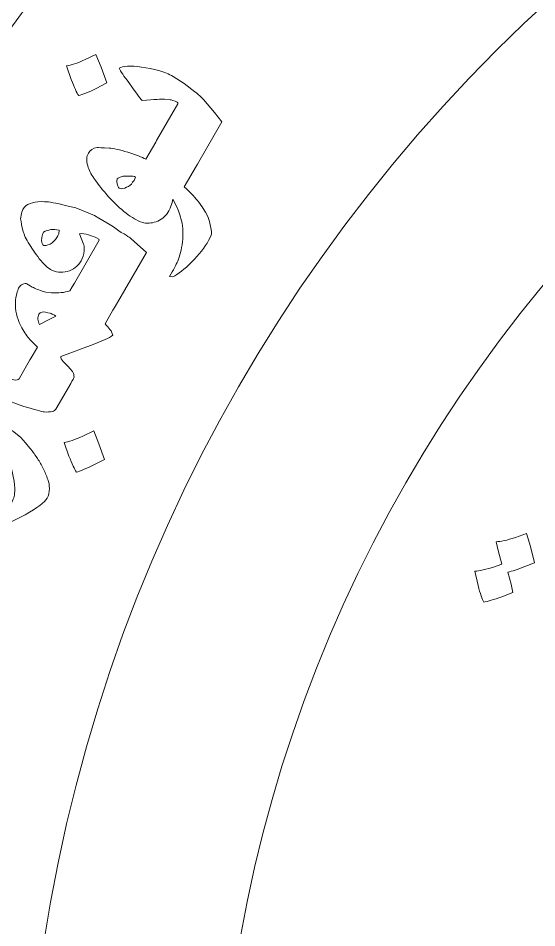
# Model space of a CAD drawing. Header units: millimetres. Extents: x -2159 to -1639, y -1602 to -453.
# Drawn here: x -1797.56 to -1779.42, y -875.68 to -843.85 of the extents above; entities that cross this region are included whole.
import ezdxf

# ---------------------------------------------------------------- set-up
doc = ezdxf.new("R2010")
doc.units = ezdxf.units.MM
doc.header["$MEASUREMENT"] = 0
doc.layers.add('Layer 1', color=7, linetype='Continuous')

msp = doc.modelspace()

# ---------------------------------------------------------------- linework, layer by layer
at = {"layer": 'Layer 1', "color": 250, "lineweight": 9}
for points, knots in [([(-1707.3702, -801.3175), (-1661.2961, -819.9329), (-1639.0364, -872.3735), (-1657.6515, -918.4475), (-1657.6515, -918.4475), (-1676.2666, -964.5215), (-1728.7073, -986.7814), (-1774.7816, -968.1663), (-1774.7816, -968.1663), (-1820.8557, -949.551), (-1843.1153, -897.1104), (-1824.5002, -851.0364), (-1824.5002, -851.0364), (-1805.8851, -804.9622), (-1753.4443, -782.7024), (-1707.3702, -801.3175)], [0, 0, 0, 0, 0.2, 0.2, 0.2, 0.2, 0.4, 0.4, 0.4, 0.4, 0.6, 0.6, 0.6, 0.6, 1, 1, 1, 1]), ([(-1712.4259, -813.8312), (-1673.2631, -829.6542), (-1654.3422, -874.2287), (-1670.1651, -913.3917), (-1670.1651, -913.3917), (-1685.988, -952.5545), (-1730.5627, -971.4753), (-1769.7257, -955.6525), (-1769.7257, -955.6525), (-1808.8886, -939.8299), (-1827.8095, -895.255), (-1811.9866, -856.0922), (-1811.9866, -856.0922), (-1796.1638, -816.9294), (-1751.5891, -798.0085), (-1712.4259, -813.8312)], [0, 0, 0, 0, 0.2, 0.2, 0.2, 0.2, 0.4, 0.4, 0.4, 0.4, 0.6, 0.6, 0.6, 0.6, 1, 1, 1, 1]), ([(-1741.0758, -815.0107), (-1702.5641, -815.0107), (-1671.3443, -846.2304), (-1671.3443, -884.742), (-1671.3443, -884.742), (-1671.3443, -923.2538), (-1702.5641, -954.4732), (-1741.0758, -954.4732), (-1741.0758, -954.4732), (-1779.5876, -954.4732), (-1810.8074, -923.2538), (-1810.8074, -884.742), (-1810.8074, -884.742), (-1810.8074, -846.2304), (-1779.5876, -815.0107), (-1741.0758, -815.0107)], [0, 0, 0, 0, 0.2, 0.2, 0.2, 0.2, 0.4, 0.4, 0.4, 0.4, 0.6, 0.6, 0.6, 0.6, 1, 1, 1, 1]), ([(-1741.0758, -828.5071), (-1710.018, -828.5071), (-1684.8408, -853.6844), (-1684.8408, -884.7422), (-1684.8408, -884.7422), (-1684.8408, -915.7998), (-1710.018, -940.9771), (-1741.0758, -940.9771), (-1741.0758, -940.9771), (-1772.1336, -940.9771), (-1797.3109, -915.7998), (-1797.3109, -884.7422), (-1797.3109, -884.7422), (-1797.3109, -853.6844), (-1772.1336, -828.5071), (-1741.0758, -828.5071)], [0, 0, 0, 0, 0.2, 0.2, 0.2, 0.2, 0.4, 0.4, 0.4, 0.4, 0.6, 0.6, 0.6, 0.6, 1, 1, 1, 1]), ([(-1741.0758, -835.2552), (-1713.745, -835.2552), (-1691.589, -857.4111), (-1691.589, -884.742), (-1691.589, -884.742), (-1691.589, -912.0728), (-1713.745, -934.2287), (-1741.0758, -934.2287), (-1741.0758, -934.2287), (-1768.4068, -934.2287), (-1790.5627, -912.0728), (-1790.5627, -884.742), (-1790.5627, -884.742), (-1790.5627, -857.4111), (-1768.4068, -835.2552), (-1741.0758, -835.2552)], [0, 0, 0, 0, 0.2, 0.2, 0.2, 0.2, 0.4, 0.4, 0.4, 0.4, 0.6, 0.6, 0.6, 0.6, 1, 1, 1, 1]), ([(-1794.8413, -845.1212), (-1794.8413, -845.1212), (-1794.6643, -845.5684), (-1794.6643, -845.5684), (-1794.6643, -845.5684), (-1794.6643, -845.5684), (-1794.4622, -846.1183), (-1794.4622, -846.1183), (-1794.4622, -846.1183), (-1794.4622, -846.1183), (-1794.8347, -846.312), (-1794.8347, -846.312), (-1794.8347, -846.312), (-1795.1064, -846.4439), (-1795.3109, -846.5267), (-1795.4451, -846.5636), (-1795.4451, -846.5636), (-1795.5129, -846.4647), (-1795.6001, -846.277), (-1795.7057, -845.9994), (-1795.7057, -845.9994), (-1795.7057, -845.9994), (-1795.8744, -845.5197), (-1795.8744, -845.5197), (-1795.8744, -845.5197), (-1795.7217, -845.5023), (-1795.5042, -845.4306), (-1795.2209, -845.3034), (-1795.2209, -845.3034), (-1795.2209, -845.3034), (-1794.8413, -845.1212), (-1794.8413, -845.1212)], [0, 0, 0, 0, 0.1111111, 0.1111111, 0.1111111, 0.1111111, 0.2222222, 0.2222222, 0.2222222, 0.2222222, 0.3333333, 0.3333333, 0.3333333, 0.3333333, 0.4444444, 0.4444444, 0.4444444, 0.4444444, 0.5555556, 0.5555556, 0.5555556, 0.5555556, 0.6666667, 0.6666667, 0.6666667, 0.6666667, 0.7777778, 0.7777778, 0.7777778, 0.7777778, 1, 1, 1, 1]), ([(-1792.1411, -845.8962), (-1792.1411, -845.8962), (-1791.763, -846.1444), (-1791.763, -846.1444), (-1791.763, -846.1444), (-1791.763, -846.1444), (-1791.3841, -846.4248), (-1791.3841, -846.4248), (-1791.3841, -846.4248), (-1791.3841, -846.4248), (-1791.3219, -846.4607), (-1791.3219, -846.4607), (-1791.3219, -846.4607), (-1791.3219, -846.4607), (-1791.2888, -846.5009), (-1791.2888, -846.5009), (-1791.2888, -846.5009), (-1791.2888, -846.5009), (-1791.1887, -846.5958), (-1791.1887, -846.5958), (-1791.1887, -846.5958), (-1791.1887, -846.5958), (-1791.0844, -846.7018), (-1791.0844, -846.7018), (-1791.0844, -846.7018), (-1791.0844, -846.7018), (-1790.957, -846.8474), (-1790.957, -846.8474), (-1790.957, -846.8474), (-1790.957, -846.8474), (-1790.6953, -847.1537), (-1790.6953, -847.1537), (-1790.6953, -847.1537), (-1790.6953, -847.1537), (-1790.4401, -847.4805), (-1790.4401, -847.4805), (-1790.4401, -847.4805), (-1790.4401, -847.4805), (-1791.2935, -848.9588), (-1791.2935, -848.9588), (-1791.2935, -848.9588), (-1791.2935, -848.9588), (-1791.3255, -849.0143), (-1791.3255, -849.0143), (-1791.3255, -849.0143), (-1791.3255, -849.0143), (-1791.7542, -849.7567), (-1791.7542, -849.7567), (-1791.7542, -849.7567), (-1791.5035, -849.9843), (-1791.3383, -850.1589), (-1791.2591, -850.284), (-1791.2591, -850.284), (-1791.1988, -850.3506), (-1791.1418, -850.4257), (-1791.0909, -850.5114), (-1791.0909, -850.5114), (-1791.0909, -850.5114), (-1791.0138, -850.6371), (-1791.0138, -850.6371), (-1791.0138, -850.6371), (-1791.0138, -850.6371), (-1790.9458, -850.7697), (-1790.9458, -850.7697), (-1790.9458, -850.7697), (-1790.9458, -850.7697), (-1790.9219, -850.8257), (-1790.9219, -850.8257), (-1790.9219, -850.8257), (-1790.9219, -850.8257), (-1790.889, -850.9275), (-1790.889, -850.9275), (-1790.889, -850.9275), (-1790.8657, -850.9849), (-1790.8481, -851.055), (-1790.8346, -851.1385), (-1790.8346, -851.1385), (-1790.8002, -851.2922), (-1790.7942, -851.3979), (-1790.816, -851.454), (-1790.816, -851.454), (-1790.816, -851.454), (-1790.9025, -851.6313), (-1790.9025, -851.6313), (-1790.9025, -851.6313), (-1791.042, -851.873), (-1791.2395, -852.1236), (-1791.4937, -852.3837), (-1791.4937, -852.3837), (-1791.7485, -852.6418), (-1791.9714, -852.8143), (-1792.161, -852.902), (-1792.161, -852.902), (-1792.161, -852.902), (-1792.2673, -852.897), (-1792.2673, -852.897), (-1792.2673, -852.897), (-1792.1332, -852.6644), (-1792.0382, -852.4816), (-1791.983, -852.3495), (-1791.983, -852.3495), (-1791.9124, -852.1753), (-1791.8567, -851.954), (-1791.8132, -851.6832), (-1791.8132, -851.6832), (-1791.7902, -851.4147), (-1791.8002, -851.1693), (-1791.8475, -850.9466), (-1791.8475, -850.9466), (-1791.8475, -850.9466), (-1791.9038, -850.7326), (-1791.9038, -850.7326), (-1791.9038, -850.7326), (-1791.9038, -850.7326), (-1791.9575, -850.5941), (-1791.9575, -850.5941), (-1791.9575, -850.5941), (-1791.9575, -850.5941), (-1792.0376, -850.4122), (-1792.0376, -850.4122), (-1792.0376, -850.4122), (-1792.0376, -850.4122), (-1792.1513, -850.1882), (-1792.1513, -850.1882), (-1792.1513, -850.1882), (-1792.1513, -850.1882), (-1792.1828, -850.3038), (-1792.1828, -850.3038), (-1792.1828, -850.3038), (-1792.1828, -850.3038), (-1792.2475, -850.5041), (-1792.2475, -850.5041), (-1792.2475, -850.5041), (-1792.2475, -850.5041), (-1792.2906, -850.5973), (-1792.2906, -850.5973), (-1792.2906, -850.5973), (-1792.3859, -850.7625), (-1792.5153, -850.8797), (-1792.6795, -850.9506), (-1792.6795, -850.9506), (-1792.8424, -851.022), (-1793.0068, -851.0416), (-1793.1711, -851.0118), (-1793.1711, -851.0118), (-1793.1711, -851.0118), (-1793.3192, -850.9633), (-1793.3192, -850.9633), (-1793.3192, -850.9633), (-1793.3192, -850.9633), (-1793.4943, -850.8728), (-1793.4943, -850.8728), (-1793.4943, -850.8728), (-1793.691, -850.7593), (-1793.8896, -850.6058), (-1794.0906, -850.4142), (-1794.0906, -850.4142), (-1794.0906, -850.4142), (-1794.2953, -850.2131), (-1794.2953, -850.2131), (-1794.2953, -850.2131), (-1794.3694, -850.1404), (-1794.4372, -850.0625), (-1794.4988, -849.9828), (-1794.4988, -849.9828), (-1794.587, -849.8916), (-1794.7263, -849.7122), (-1794.9196, -849.4457), (-1794.9196, -849.4457), (-1795.0174, -849.3101), (-1795.0881, -849.1671), (-1795.1325, -849.0183), (-1795.1325, -849.0183), (-1795.1832, -848.8375), (-1795.1749, -848.6891), (-1795.1078, -848.5727), (-1795.1078, -848.5727), (-1795.046, -848.4658), (-1794.9445, -848.4028), (-1794.8033, -848.3839), (-1794.8033, -848.3839), (-1794.7586, -848.3798), (-1794.6167, -848.3843), (-1794.3783, -848.3985), (-1794.3783, -848.3985), (-1794.2335, -848.4099), (-1794.0159, -848.4599), (-1793.725, -848.5451), (-1793.725, -848.5451), (-1793.725, -848.5451), (-1793.3539, -848.6712), (-1793.3539, -848.6712), (-1793.3539, -848.6712), (-1793.2531, -848.7101), (-1793.1679, -848.7487), (-1793.0979, -848.789), (-1793.0979, -848.789), (-1793.0979, -848.789), (-1792.7524, -848.1906), (-1792.7524, -848.1906), (-1792.7524, -848.1906), (-1792.7524, -848.1906), (-1792.7203, -848.1352), (-1792.7203, -848.1352), (-1792.7203, -848.1352), (-1792.7203, -848.1352), (-1791.979, -846.8511), (-1791.979, -846.8511), (-1791.979, -846.8511), (-1791.9652, -846.8273), (-1791.9829, -846.803), (-1792.0292, -846.7763), (-1792.0292, -846.7763), (-1792.0292, -846.7763), (-1792.0769, -846.7523), (-1792.0769, -846.7523), (-1792.0769, -846.7523), (-1792.0769, -846.7523), (-1792.1547, -846.7285), (-1792.1547, -846.7285), (-1792.1547, -846.7285), (-1792.1923, -846.7138), (-1792.224, -846.7079), (-1792.2526, -846.7088), (-1792.2526, -846.7088), (-1792.2526, -846.7088), (-1792.4469, -846.6883), (-1792.4469, -846.6883), (-1792.4469, -846.6883), (-1792.5352, -846.6796), (-1792.7945, -846.6955), (-1793.2261, -846.7351), (-1793.2261, -846.7351), (-1793.2764, -846.685), (-1793.3362, -846.6118), (-1793.405, -846.5174), (-1793.405, -846.5174), (-1793.405, -846.5174), (-1793.566, -846.2958), (-1793.566, -846.2958), (-1793.566, -846.2958), (-1793.566, -846.2958), (-1793.6943, -846.1091), (-1793.6943, -846.1091), (-1793.6943, -846.1091), (-1793.8684, -845.8799), (-1793.9801, -845.7134), (-1794.0276, -845.6066), (-1794.0276, -845.6066), (-1793.9109, -845.5295), (-1793.6502, -845.5147), (-1793.2444, -845.5621), (-1793.2444, -845.5621), (-1793.2444, -845.5621), (-1792.9427, -845.613), (-1792.9427, -845.613), (-1792.9427, -845.613), (-1792.9427, -845.613), (-1792.6395, -845.6859), (-1792.6395, -845.6859), (-1792.6395, -845.6859), (-1792.4543, -845.74), (-1792.2888, -845.8107), (-1792.1411, -845.8962)], [0, 0, 0, 0, 0.0149254, 0.0149254, 0.0149254, 0.0149254, 0.0298507, 0.0298507, 0.0298507, 0.0298507, 0.0447761, 0.0447761, 0.0447761, 0.0447761, 0.0597015, 0.0597015, 0.0597015, 0.0597015, 0.0746269, 0.0746269, 0.0746269, 0.0746269, 0.0895522, 0.0895522, 0.0895522, 0.0895522, 0.1044776, 0.1044776, 0.1044776, 0.1044776, 0.119403, 0.119403, 0.119403, 0.119403, 0.1343284, 0.1343284, 0.1343284, 0.1343284, 0.1492537, 0.1492537, 0.1492537, 0.1492537, 0.1641791, 0.1641791, 0.1641791, 0.1641791, 0.1791045, 0.1791045, 0.1791045, 0.1791045, 0.1940299, 0.1940299, 0.1940299, 0.1940299, 0.2089552, 0.2089552, 0.2089552, 0.2089552, 0.2238806, 0.2238806, 0.2238806, 0.2238806, 0.238806, 0.238806, 0.238806, 0.238806, 0.2537313, 0.2537313, 0.2537313, 0.2537313, 0.2686567, 0.2686567, 0.2686567, 0.2686567, 0.2835821, 0.2835821, 0.2835821, 0.2835821, 0.2985075, 0.2985075, 0.2985075, 0.2985075, 0.3134328, 0.3134328, 0.3134328, 0.3134328, 0.3283582, 0.3283582, 0.3283582, 0.3283582, 0.3432836, 0.3432836, 0.3432836, 0.3432836, 0.358209, 0.358209, 0.358209, 0.358209, 0.3731343, 0.3731343, 0.3731343, 0.3731343, 0.3880597, 0.3880597, 0.3880597, 0.3880597, 0.4029851, 0.4029851, 0.4029851, 0.4029851, 0.4179104, 0.4179104, 0.4179104, 0.4179104, 0.4328358, 0.4328358, 0.4328358, 0.4328358, 0.4477612, 0.4477612, 0.4477612, 0.4477612, 0.4626866, 0.4626866, 0.4626866, 0.4626866, 0.4776119, 0.4776119, 0.4776119, 0.4776119, 0.4925373, 0.4925373, 0.4925373, 0.4925373, 0.5074627, 0.5074627, 0.5074627, 0.5074627, 0.5223881, 0.5223881, 0.5223881, 0.5223881, 0.5373134, 0.5373134, 0.5373134, 0.5373134, 0.5522388, 0.5522388, 0.5522388, 0.5522388, 0.5671642, 0.5671642, 0.5671642, 0.5671642, 0.5820896, 0.5820896, 0.5820896, 0.5820896, 0.5970149, 0.5970149, 0.5970149, 0.5970149, 0.6119403, 0.6119403, 0.6119403, 0.6119403, 0.6268657, 0.6268657, 0.6268657, 0.6268657, 0.641791, 0.641791, 0.641791, 0.641791, 0.6567164, 0.6567164, 0.6567164, 0.6567164, 0.6716418, 0.6716418, 0.6716418, 0.6716418, 0.6865672, 0.6865672, 0.6865672, 0.6865672, 0.7014925, 0.7014925, 0.7014925, 0.7014925, 0.7164179, 0.7164179, 0.7164179, 0.7164179, 0.7313433, 0.7313433, 0.7313433, 0.7313433, 0.7462687, 0.7462687, 0.7462687, 0.7462687, 0.761194, 0.761194, 0.761194, 0.761194, 0.7761194, 0.7761194, 0.7761194, 0.7761194, 0.7910448, 0.7910448, 0.7910448, 0.7910448, 0.8059701, 0.8059701, 0.8059701, 0.8059701, 0.8208955, 0.8208955, 0.8208955, 0.8208955, 0.8358209, 0.8358209, 0.8358209, 0.8358209, 0.8507463, 0.8507463, 0.8507463, 0.8507463, 0.8656716, 0.8656716, 0.8656716, 0.8656716, 0.880597, 0.880597, 0.880597, 0.880597, 0.8955224, 0.8955224, 0.8955224, 0.8955224, 0.9104478, 0.9104478, 0.9104478, 0.9104478, 0.9253731, 0.9253731, 0.9253731, 0.9253731, 0.9402985, 0.9402985, 0.9402985, 0.9402985, 0.9552239, 0.9552239, 0.9552239, 0.9552239, 0.9701493, 0.9701493, 0.9701493, 0.9701493, 1, 1, 1, 1]), ([(-1793.4594, -849.4152), (-1793.5031, -849.39), (-1793.5814, -849.3764), (-1793.6921, -849.3759), (-1793.6921, -849.3759), (-1793.8021, -849.3741), (-1793.881, -849.3797), (-1793.9247, -849.3915), (-1793.9247, -849.3915), (-1793.949, -849.3967), (-1793.9742, -849.4069), (-1793.9981, -849.4178), (-1793.9981, -849.4178), (-1794.0205, -849.4294), (-1794.0539, -849.4471), (-1794.0955, -849.4706), (-1794.0955, -849.4706), (-1794.1131, -849.5011), (-1794.1138, -849.5571), (-1794.0986, -849.6379), (-1794.0986, -849.6379), (-1794.0831, -849.7174), (-1794.0609, -849.7707), (-1794.0311, -849.7985), (-1794.0311, -849.7985), (-1793.9974, -849.8286), (-1793.9325, -849.829), (-1793.8365, -849.8), (-1793.8365, -849.8), (-1793.7434, -849.7638), (-1793.6655, -849.7172), (-1793.6007, -849.6596), (-1793.6007, -849.6596), (-1793.6007, -849.6596), (-1793.5631, -849.5949), (-1793.5631, -849.5949), (-1793.5631, -849.5949), (-1793.5631, -849.5949), (-1793.5076, -849.5355), (-1793.5076, -849.5355), (-1793.5076, -849.5355), (-1793.5076, -849.5355), (-1793.4594, -849.4152), (-1793.4594, -849.4152)], [0, 0, 0, 0, 0.0833333, 0.0833333, 0.0833333, 0.0833333, 0.1666667, 0.1666667, 0.1666667, 0.1666667, 0.25, 0.25, 0.25, 0.25, 0.3333333, 0.3333333, 0.3333333, 0.3333333, 0.4166667, 0.4166667, 0.4166667, 0.4166667, 0.5, 0.5, 0.5, 0.5, 0.5833333, 0.5833333, 0.5833333, 0.5833333, 0.6666667, 0.6666667, 0.6666667, 0.6666667, 0.75, 0.75, 0.75, 0.75, 0.8333333, 0.8333333, 0.8333333, 0.8333333, 1, 1, 1, 1]), ([(-1795.6806, -856.5574), (-1795.6806, -856.5574), (-1795.7233, -856.6314), (-1795.7233, -856.6314), (-1795.7233, -856.6314), (-1795.7233, -856.6314), (-1796.2434, -857.5324), (-1796.2434, -857.5324), (-1796.2434, -857.5324), (-1796.2885, -857.6103), (-1796.4238, -857.6431), (-1796.6513, -857.6316), (-1796.6513, -857.6316), (-1796.746, -857.6155), (-1796.9842, -857.5521), (-1797.3657, -857.4413), (-1797.3657, -857.4413), (-1797.3657, -857.4413), (-1798.121, -857.1599), (-1798.121, -857.1599), (-1798.121, -857.1599), (-1798.0034, -857.3529), (-1797.9277, -857.5358), (-1797.8965, -857.7106), (-1797.8965, -857.7106), (-1797.8652, -857.8852), (-1797.8857, -858.0337), (-1797.9573, -858.1579), (-1797.9573, -858.1579), (-1797.9573, -858.1579), (-1797.7111, -858.3319), (-1797.7111, -858.3319), (-1797.7111, -858.3319), (-1797.7111, -858.3319), (-1797.4748, -858.5299), (-1797.4748, -858.5299), (-1797.4748, -858.5299), (-1797.4748, -858.5299), (-1797.3087, -858.7088), (-1797.3087, -858.7088), (-1797.3087, -858.7088), (-1797.3087, -858.7088), (-1797.1563, -858.8936), (-1797.1563, -858.8936), (-1797.1563, -858.8936), (-1797.1119, -858.9509), (-1797.0667, -859.007), (-1797.0223, -859.0643), (-1797.0223, -859.0643), (-1797.007, -859.0836), (-1796.9604, -859.1492), (-1796.8859, -859.2609), (-1796.8859, -859.2609), (-1796.8119, -859.3743), (-1796.7457, -859.4882), (-1796.6906, -859.6063), (-1796.6906, -859.6063), (-1796.6273, -859.7256), (-1796.5736, -859.8551), (-1796.5273, -859.9946), (-1796.5273, -859.9946), (-1796.4886, -860.0893), (-1796.4708, -860.1928), (-1796.472, -860.3048), (-1796.472, -860.3048), (-1796.4742, -860.4428), (-1796.5003, -860.558), (-1796.5536, -860.6506), (-1796.5536, -860.6506), (-1796.636, -860.7932), (-1796.8895, -860.9851), (-1797.316, -861.2267), (-1797.316, -861.2267), (-1797.7779, -861.4867), (-1798.1303, -861.6091), (-1798.3728, -861.5924), (-1798.3728, -861.5924), (-1798.3728, -861.5924), (-1798.3894, -861.5512), (-1798.3894, -861.5512), (-1798.3894, -861.5512), (-1798.3969, -861.5274), (-1798.3955, -861.5036), (-1798.3857, -861.481), (-1798.3857, -861.481), (-1798.2809, -861.4182), (-1798.1839, -861.3386), (-1798.0934, -861.243), (-1798.0934, -861.243), (-1798.0934, -861.243), (-1797.9669, -861.094), (-1797.9669, -861.094), (-1797.9669, -861.094), (-1797.9669, -861.094), (-1797.8452, -860.9106), (-1797.8452, -860.9106), (-1797.8452, -860.9106), (-1797.8452, -860.9106), (-1797.8004, -860.8238), (-1797.8004, -860.8238), (-1797.8004, -860.8238), (-1797.8004, -860.8238), (-1797.7337, -860.681), (-1797.7337, -860.681), (-1797.7337, -860.681), (-1797.7066, -860.6155), (-1797.691, -860.5521), (-1797.6901, -860.4894), (-1797.6901, -860.4894), (-1797.678, -860.38), (-1797.6837, -860.2343), (-1797.7055, -860.0524), (-1797.7055, -860.0524), (-1797.7055, -860.0524), (-1797.7912, -859.6121), (-1797.7912, -859.6121), (-1797.7912, -859.6121), (-1797.8165, -859.5005), (-1797.853, -859.3773), (-1797.8996, -859.2446), (-1797.8996, -859.2446), (-1797.9643, -859.0699), (-1798.0515, -858.9191), (-1798.165, -858.792), (-1798.165, -858.792), (-1798.212, -858.7543), (-1798.3712, -858.7189), (-1798.6438, -858.6846), (-1798.6438, -858.6846), (-1798.7071, -858.6692), (-1798.8598, -858.6533), (-1799.1009, -858.6375), (-1799.1009, -858.6375), (-1799.1009, -858.6375), (-1799.3764, -858.6142), (-1799.3764, -858.6142), (-1799.3764, -858.6142), (-1799.3764, -858.6142), (-1799.5096, -858.604), (-1799.5096, -858.604), (-1799.5096, -858.604), (-1799.5096, -858.604), (-1799.6942, -858.5944), (-1799.6942, -858.5944), (-1799.6942, -858.5944), (-1799.6942, -858.5944), (-1800.036, -858.094), (-1800.036, -858.094), (-1800.036, -858.094), (-1800.036, -858.094), (-1800.4036, -857.5349), (-1800.4036, -857.5349), (-1800.4036, -857.5349), (-1800.4036, -857.5349), (-1799.662, -857.5349), (-1799.662, -857.5349), (-1799.662, -857.5349), (-1799.5069, -857.5224), (-1799.3627, -857.477), (-1799.2325, -857.4008), (-1799.2325, -857.4008), (-1799.2325, -857.4008), (-1799.1806, -857.3478), (-1799.1806, -857.3478), (-1799.1806, -857.3478), (-1799.1806, -857.3478), (-1799.1318, -857.2633), (-1799.1318, -857.2633), (-1799.1318, -857.2633), (-1799.0785, -857.1709), (-1799.0424, -857.0718), (-1799.024, -856.9697), (-1799.024, -856.9697), (-1799.0048, -856.8663), (-1799.0196, -856.7698), (-1799.0645, -856.6769), (-1799.0645, -856.6769), (-1799.0645, -856.6769), (-1799.1478, -856.5373), (-1799.1478, -856.5373), (-1799.1478, -856.5373), (-1799.1478, -856.5373), (-1799.3117, -856.3087), (-1799.3117, -856.3087), (-1799.3117, -856.3087), (-1799.3117, -856.3087), (-1799.6853, -855.8394), (-1799.6853, -855.8394), (-1799.6853, -855.8394), (-1799.6966, -855.8223), (-1799.6963, -855.7942), (-1799.6855, -855.7511), (-1799.6855, -855.7511), (-1799.6855, -855.7511), (-1799.1519, -855.9466), (-1799.1519, -855.9466), (-1799.1519, -855.9466), (-1799.1519, -855.9466), (-1798.5025, -856.2069), (-1798.5025, -856.2069), (-1798.5025, -856.2069), (-1798.5025, -856.2069), (-1797.9555, -856.4311), (-1797.9555, -856.4311), (-1797.9555, -856.4311), (-1797.9555, -856.4311), (-1797.7169, -856.5056), (-1797.7169, -856.5056), (-1797.7169, -856.5056), (-1797.6188, -856.5251), (-1797.5574, -856.5131), (-1797.5315, -856.4682), (-1797.5315, -856.4682), (-1797.5315, -856.4682), (-1797.1501, -855.8078), (-1797.1501, -855.8078), (-1797.1501, -855.8078), (-1797.1501, -855.8078), (-1797.1073, -855.7337), (-1797.1073, -855.7337), (-1797.1073, -855.7337), (-1797.1073, -855.7337), (-1796.8909, -855.3585), (-1796.8909, -855.3585), (-1796.8909, -855.3585), (-1796.8909, -855.3585), (-1797.1538, -855.0941), (-1797.1538, -855.0941), (-1797.1538, -855.0941), (-1797.2512, -854.9884), (-1797.3456, -854.8529), (-1797.4382, -854.6868), (-1797.4382, -854.6868), (-1797.5735, -854.436), (-1797.6486, -854.1724), (-1797.6608, -853.8977), (-1797.6608, -853.8977), (-1797.6615, -853.7739), (-1797.6496, -853.6557), (-1797.6267, -853.5458), (-1797.6267, -853.5458), (-1797.6267, -853.5458), (-1797.593, -853.4261), (-1797.593, -853.4261), (-1797.593, -853.4261), (-1797.5773, -853.3628), (-1797.5569, -853.3093), (-1797.5318, -853.2657), (-1797.5318, -853.2657), (-1797.5075, -853.2235), (-1797.4638, -853.1905), (-1797.4015, -853.1649), (-1797.4015, -853.1649), (-1797.3445, -853.1363), (-1797.2969, -853.13), (-1797.2583, -853.1489), (-1797.2583, -853.1489), (-1797.2583, -853.1489), (-1797.1418, -853.2215), (-1797.1418, -853.2215), (-1797.1418, -853.2215), (-1797.0572, -853.2703), (-1796.9363, -853.3261), (-1796.7784, -853.3854), (-1796.7784, -853.3854), (-1796.7784, -853.3854), (-1796.6848, -853.4184), (-1796.6848, -853.4184), (-1796.6848, -853.4184), (-1796.6848, -853.4184), (-1796.593, -853.4362), (-1796.593, -853.4362), (-1796.593, -853.4362), (-1796.593, -853.4362), (-1796.3939, -853.4577), (-1796.3939, -853.4577), (-1796.3939, -853.4577), (-1796.1593, -853.4786), (-1795.9476, -853.4565), (-1795.7551, -853.3915), (-1795.7551, -853.3915), (-1795.7551, -853.3915), (-1795.6735, -853.2503), (-1795.6735, -853.2503), (-1795.6735, -853.2503), (-1795.6735, -853.2503), (-1795.5986, -853.1208), (-1795.5986, -853.1208), (-1795.5986, -853.1208), (-1795.5986, -853.1208), (-1794.7345, -851.624), (-1794.7345, -851.624), (-1794.7345, -851.624), (-1794.7345, -851.624), (-1794.7385, -851.5848), (-1794.7385, -851.5848), (-1794.7385, -851.5848), (-1794.7385, -851.5848), (-1794.823, -851.536), (-1794.823, -851.536), (-1794.823, -851.536), (-1794.8692, -851.5094), (-1794.9616, -851.4771), (-1795.1007, -851.4374), (-1795.1007, -851.4374), (-1795.22, -851.4001), (-1795.3244, -851.3856), (-1795.4159, -851.3945), (-1795.4159, -851.3945), (-1795.4159, -851.3945), (-1795.2743, -851.7563), (-1795.2743, -851.7563), (-1795.2743, -851.7563), (-1795.2639, -851.7781), (-1795.2544, -851.8593), (-1795.2497, -851.9977), (-1795.2497, -851.9977), (-1795.2657, -852.1259), (-1795.3027, -852.2419), (-1795.3622, -852.345), (-1795.3622, -852.345), (-1795.4727, -852.5364), (-1795.6341, -852.6601), (-1795.8464, -852.7136), (-1795.8464, -852.7136), (-1796.0581, -852.7692), (-1796.2534, -852.7445), (-1796.4304, -852.6424), (-1796.4304, -852.6424), (-1796.4304, -852.6424), (-1796.5485, -852.5601), (-1796.5485, -852.5601), (-1796.5485, -852.5601), (-1796.6968, -852.4356), (-1796.843, -852.2615), (-1796.988, -852.0369), (-1796.988, -852.0369), (-1796.988, -852.0369), (-1797.2114, -851.707), (-1797.2114, -851.707), (-1797.2114, -851.707), (-1797.2686, -851.6107), (-1797.3113, -851.5261), (-1797.3376, -851.4526), (-1797.3376, -851.4526), (-1797.3954, -851.3331), (-1797.4426, -851.1403), (-1797.4779, -850.875), (-1797.4779, -850.875), (-1797.4779, -850.875), (-1797.4508, -850.6846), (-1797.4508, -850.6846), (-1797.4508, -850.6846), (-1797.4356, -850.6246), (-1797.4206, -850.5805), (-1797.4039, -850.5514), (-1797.4039, -850.5514), (-1797.3712, -850.4946), (-1797.3313, -850.4472), (-1797.282, -850.4105), (-1797.282, -850.4105), (-1797.1299, -850.2904), (-1796.8717, -850.2493), (-1796.5062, -850.284), (-1796.5062, -850.284), (-1796.3238, -850.3067), (-1796.0034, -850.3772), (-1795.5435, -850.493), (-1795.5435, -850.493), (-1795.5435, -850.493), (-1794.891, -850.757), (-1794.891, -850.757), (-1794.891, -850.757), (-1794.4709, -850.9995), (-1794.1602, -851.1965), (-1793.9582, -851.3501), (-1793.9582, -851.3501), (-1793.9582, -851.3501), (-1793.861, -851.4045), (-1793.861, -851.4045), (-1793.861, -851.4045), (-1793.861, -851.4045), (-1793.7891, -851.4477), (-1793.7891, -851.4477), (-1793.7891, -851.4477), (-1793.7891, -851.4477), (-1793.7276, -851.4937), (-1793.7276, -851.4937), (-1793.7276, -851.4937), (-1793.7276, -851.4937), (-1793.6806, -851.5192), (-1793.6806, -851.5192), (-1793.6806, -851.5192), (-1793.6806, -851.5192), (-1793.6497, -851.5387), (-1793.6497, -851.5387), (-1793.6497, -851.5387), (-1793.6497, -851.5387), (-1793.6279, -851.562), (-1793.6279, -851.562), (-1793.6279, -851.562), (-1793.6279, -851.562), (-1793.5118, -851.666), (-1793.5118, -851.666), (-1793.5118, -851.666), (-1793.5118, -851.666), (-1793.0807, -852.054), (-1793.0807, -852.054), (-1793.0807, -852.054), (-1793.0807, -852.054), (-1794.172, -853.9445), (-1794.172, -853.9445), (-1794.172, -853.9445), (-1794.172, -853.9445), (-1794.2468, -854.0739), (-1794.2468, -854.0739), (-1794.2468, -854.0739), (-1794.2468, -854.0739), (-1794.5206, -854.5482), (-1794.5206, -854.5482), (-1794.5206, -854.5482), (-1794.4477, -854.6202), (-1794.3935, -854.6848), (-1794.3572, -854.7411), (-1794.3572, -854.7411), (-1794.3231, -854.7766), (-1794.3024, -854.8079), (-1794.297, -854.8322), (-1794.297, -854.8322), (-1794.297, -854.8322), (-1794.2557, -854.9495), (-1794.2557, -854.9495), (-1794.2557, -854.9495), (-1794.313, -854.9939), (-1794.402, -855.0446), (-1794.5249, -855.0987), (-1794.5249, -855.0987), (-1794.5249, -855.0987), (-1794.9363, -855.2681), (-1794.9363, -855.2681), (-1794.9363, -855.2681), (-1794.9363, -855.2681), (-1796.0673, -855.6895), (-1796.0673, -855.6895), (-1796.0673, -855.6895), (-1796.0782, -855.7449), (-1796.0528, -855.8017), (-1795.9896, -855.863), (-1795.9896, -855.863), (-1795.7903, -856.0609), (-1795.6769, -856.1879), (-1795.6488, -856.2428), (-1795.6488, -856.2428), (-1795.62, -856.3001), (-1795.6075, -856.3513), (-1795.6095, -856.3977), (-1795.6095, -856.3977), (-1795.6095, -856.3977), (-1795.6425, -856.4914), (-1795.6425, -856.4914), (-1795.6425, -856.4914), (-1795.6425, -856.4914), (-1795.6806, -856.5574), (-1795.6806, -856.5574)], [0, 0, 0, 0, 0.008547, 0.008547, 0.008547, 0.008547, 0.017094, 0.017094, 0.017094, 0.017094, 0.025641, 0.025641, 0.025641, 0.025641, 0.034188, 0.034188, 0.034188, 0.034188, 0.042735, 0.042735, 0.042735, 0.042735, 0.0512821, 0.0512821, 0.0512821, 0.0512821, 0.0598291, 0.0598291, 0.0598291, 0.0598291, 0.0683761, 0.0683761, 0.0683761, 0.0683761, 0.0769231, 0.0769231, 0.0769231, 0.0769231, 0.0854701, 0.0854701, 0.0854701, 0.0854701, 0.0940171, 0.0940171, 0.0940171, 0.0940171, 0.1025641, 0.1025641, 0.1025641, 0.1025641, 0.1111111, 0.1111111, 0.1111111, 0.1111111, 0.1196581, 0.1196581, 0.1196581, 0.1196581, 0.1282051, 0.1282051, 0.1282051, 0.1282051, 0.1367521, 0.1367521, 0.1367521, 0.1367521, 0.1452991, 0.1452991, 0.1452991, 0.1452991, 0.1538462, 0.1538462, 0.1538462, 0.1538462, 0.1623932, 0.1623932, 0.1623932, 0.1623932, 0.1709402, 0.1709402, 0.1709402, 0.1709402, 0.1794872, 0.1794872, 0.1794872, 0.1794872, 0.1880342, 0.1880342, 0.1880342, 0.1880342, 0.1965812, 0.1965812, 0.1965812, 0.1965812, 0.2051282, 0.2051282, 0.2051282, 0.2051282, 0.2136752, 0.2136752, 0.2136752, 0.2136752, 0.2222222, 0.2222222, 0.2222222, 0.2222222, 0.2307692, 0.2307692, 0.2307692, 0.2307692, 0.2393162, 0.2393162, 0.2393162, 0.2393162, 0.2478632, 0.2478632, 0.2478632, 0.2478632, 0.2564103, 0.2564103, 0.2564103, 0.2564103, 0.2649573, 0.2649573, 0.2649573, 0.2649573, 0.2735043, 0.2735043, 0.2735043, 0.2735043, 0.2820513, 0.2820513, 0.2820513, 0.2820513, 0.2905983, 0.2905983, 0.2905983, 0.2905983, 0.2991453, 0.2991453, 0.2991453, 0.2991453, 0.3076923, 0.3076923, 0.3076923, 0.3076923, 0.3162393, 0.3162393, 0.3162393, 0.3162393, 0.3247863, 0.3247863, 0.3247863, 0.3247863, 0.3333333, 0.3333333, 0.3333333, 0.3333333, 0.3418803, 0.3418803, 0.3418803, 0.3418803, 0.3504274, 0.3504274, 0.3504274, 0.3504274, 0.3589744, 0.3589744, 0.3589744, 0.3589744, 0.3675214, 0.3675214, 0.3675214, 0.3675214, 0.3760684, 0.3760684, 0.3760684, 0.3760684, 0.3846154, 0.3846154, 0.3846154, 0.3846154, 0.3931624, 0.3931624, 0.3931624, 0.3931624, 0.4017094, 0.4017094, 0.4017094, 0.4017094, 0.4102564, 0.4102564, 0.4102564, 0.4102564, 0.4188034, 0.4188034, 0.4188034, 0.4188034, 0.4273504, 0.4273504, 0.4273504, 0.4273504, 0.4358974, 0.4358974, 0.4358974, 0.4358974, 0.4444444, 0.4444444, 0.4444444, 0.4444444, 0.4529915, 0.4529915, 0.4529915, 0.4529915, 0.4615385, 0.4615385, 0.4615385, 0.4615385, 0.4700855, 0.4700855, 0.4700855, 0.4700855, 0.4786325, 0.4786325, 0.4786325, 0.4786325, 0.4871795, 0.4871795, 0.4871795, 0.4871795, 0.4957265, 0.4957265, 0.4957265, 0.4957265, 0.5042735, 0.5042735, 0.5042735, 0.5042735, 0.5128205, 0.5128205, 0.5128205, 0.5128205, 0.5213675, 0.5213675, 0.5213675, 0.5213675, 0.5299145, 0.5299145, 0.5299145, 0.5299145, 0.5384615, 0.5384615, 0.5384615, 0.5384615, 0.5470085, 0.5470085, 0.5470085, 0.5470085, 0.5555556, 0.5555556, 0.5555556, 0.5555556, 0.5641026, 0.5641026, 0.5641026, 0.5641026, 0.5726496, 0.5726496, 0.5726496, 0.5726496, 0.5811966, 0.5811966, 0.5811966, 0.5811966, 0.5897436, 0.5897436, 0.5897436, 0.5897436, 0.5982906, 0.5982906, 0.5982906, 0.5982906, 0.6068376, 0.6068376, 0.6068376, 0.6068376, 0.6153846, 0.6153846, 0.6153846, 0.6153846, 0.6239316, 0.6239316, 0.6239316, 0.6239316, 0.6324786, 0.6324786, 0.6324786, 0.6324786, 0.6410256, 0.6410256, 0.6410256, 0.6410256, 0.6495726, 0.6495726, 0.6495726, 0.6495726, 0.6581197, 0.6581197, 0.6581197, 0.6581197, 0.6666667, 0.6666667, 0.6666667, 0.6666667, 0.6752137, 0.6752137, 0.6752137, 0.6752137, 0.6837607, 0.6837607, 0.6837607, 0.6837607, 0.6923077, 0.6923077, 0.6923077, 0.6923077, 0.7008547, 0.7008547, 0.7008547, 0.7008547, 0.7094017, 0.7094017, 0.7094017, 0.7094017, 0.7179487, 0.7179487, 0.7179487, 0.7179487, 0.7264957, 0.7264957, 0.7264957, 0.7264957, 0.7350427, 0.7350427, 0.7350427, 0.7350427, 0.7435897, 0.7435897, 0.7435897, 0.7435897, 0.7521368, 0.7521368, 0.7521368, 0.7521368, 0.7606838, 0.7606838, 0.7606838, 0.7606838, 0.7692308, 0.7692308, 0.7692308, 0.7692308, 0.7777778, 0.7777778, 0.7777778, 0.7777778, 0.7863248, 0.7863248, 0.7863248, 0.7863248, 0.7948718, 0.7948718, 0.7948718, 0.7948718, 0.8034188, 0.8034188, 0.8034188, 0.8034188, 0.8119658, 0.8119658, 0.8119658, 0.8119658, 0.8205128, 0.8205128, 0.8205128, 0.8205128, 0.8290598, 0.8290598, 0.8290598, 0.8290598, 0.8376068, 0.8376068, 0.8376068, 0.8376068, 0.8461538, 0.8461538, 0.8461538, 0.8461538, 0.8547009, 0.8547009, 0.8547009, 0.8547009, 0.8632479, 0.8632479, 0.8632479, 0.8632479, 0.8717949, 0.8717949, 0.8717949, 0.8717949, 0.8803419, 0.8803419, 0.8803419, 0.8803419, 0.8888889, 0.8888889, 0.8888889, 0.8888889, 0.8974359, 0.8974359, 0.8974359, 0.8974359, 0.9059829, 0.9059829, 0.9059829, 0.9059829, 0.9145299, 0.9145299, 0.9145299, 0.9145299, 0.9230769, 0.9230769, 0.9230769, 0.9230769, 0.9316239, 0.9316239, 0.9316239, 0.9316239, 0.9401709, 0.9401709, 0.9401709, 0.9401709, 0.9487179, 0.9487179, 0.9487179, 0.9487179, 0.957265, 0.957265, 0.957265, 0.957265, 0.965812, 0.965812, 0.965812, 0.965812, 0.974359, 0.974359, 0.974359, 0.974359, 0.982906, 0.982906, 0.982906, 0.982906, 1, 1, 1, 1]), ([(-1796.1312, -851.2668), (-1796.333, -851.2226), (-1796.5149, -851.2479), (-1796.675, -851.3422), (-1796.675, -851.3422), (-1796.675, -851.3422), (-1796.7063, -851.3963), (-1796.7063, -851.3963), (-1796.7063, -851.3963), (-1796.72, -851.4201), (-1796.7336, -851.4986), (-1796.7483, -851.6309), (-1796.7483, -851.6309), (-1796.7366, -851.7206), (-1796.71, -851.7781), (-1796.6652, -851.804), (-1796.6652, -851.804), (-1796.6335, -851.8223), (-1796.5628, -851.8069), (-1796.4498, -851.7575), (-1796.4498, -851.7575), (-1796.3459, -851.7031), (-1796.2657, -851.6277), (-1796.2107, -851.5326), (-1796.2107, -851.5326), (-1796.2107, -851.5326), (-1796.1765, -851.4732), (-1796.1765, -851.4732), (-1796.1765, -851.4732), (-1796.1765, -851.4732), (-1796.1424, -851.396), (-1796.1424, -851.396), (-1796.1424, -851.396), (-1796.1424, -851.396), (-1796.1312, -851.2668), (-1796.1312, -851.2668)], [0, 0, 0, 0, 0.1, 0.1, 0.1, 0.1, 0.2, 0.2, 0.2, 0.2, 0.3, 0.3, 0.3, 0.3, 0.4, 0.4, 0.4, 0.4, 0.5, 0.5, 0.5, 0.5, 0.6, 0.6, 0.6, 0.6, 0.7, 0.7, 0.7, 0.7, 0.8, 0.8, 0.8, 0.8, 1, 1, 1, 1]), ([(-1796.2465, -854.2792), (-1796.2465, -854.2792), (-1796.2966, -854.2502), (-1796.2966, -854.2502), (-1796.2966, -854.2502), (-1796.2966, -854.2502), (-1796.3706, -854.2076), (-1796.3706, -854.2076), (-1796.3706, -854.2076), (-1796.4036, -854.1884), (-1796.4276, -854.178), (-1796.4412, -854.1773), (-1796.4412, -854.1773), (-1796.4412, -854.1773), (-1796.5276, -854.159), (-1796.5276, -854.159), (-1796.5276, -854.159), (-1796.6352, -854.1288), (-1796.7142, -854.1254), (-1796.7688, -854.1467), (-1796.7688, -854.1467), (-1796.7969, -854.1587), (-1796.818, -854.1799), (-1796.8363, -854.2117), (-1796.8363, -854.2117), (-1796.8638, -854.2591), (-1796.8761, -854.3172), (-1796.8718, -854.383), (-1796.8718, -854.383), (-1796.867, -854.451), (-1796.8495, -854.5122), (-1796.8159, -854.5669), (-1796.8159, -854.5669), (-1796.8159, -854.5669), (-1796.4765, -854.4), (-1796.4765, -854.4), (-1796.4765, -854.4), (-1796.4765, -854.4), (-1796.2465, -854.2792), (-1796.2465, -854.2792)], [0, 0, 0, 0, 0.0909091, 0.0909091, 0.0909091, 0.0909091, 0.1818182, 0.1818182, 0.1818182, 0.1818182, 0.2727273, 0.2727273, 0.2727273, 0.2727273, 0.3636364, 0.3636364, 0.3636364, 0.3636364, 0.4545455, 0.4545455, 0.4545455, 0.4545455, 0.5454545, 0.5454545, 0.5454545, 0.5454545, 0.6363636, 0.6363636, 0.6363636, 0.6363636, 0.7272727, 0.7272727, 0.7272727, 0.7272727, 0.8181818, 0.8181818, 0.8181818, 0.8181818, 1, 1, 1, 1]), ([(-1794.9212, -858.2958), (-1794.9212, -858.2958), (-1794.7456, -858.7423), (-1794.7456, -858.7423), (-1794.7456, -858.7423), (-1794.7456, -858.7423), (-1794.5448, -859.2916), (-1794.5448, -859.2916), (-1794.5448, -859.2916), (-1794.5448, -859.2916), (-1794.9161, -859.4859), (-1794.9161, -859.4859), (-1794.9161, -859.4859), (-1795.189, -859.6171), (-1795.3923, -859.7006), (-1795.5264, -859.7377), (-1795.5264, -859.7377), (-1795.5943, -859.6386), (-1795.68, -859.4516), (-1795.7858, -859.1741), (-1795.7858, -859.1741), (-1795.7858, -859.1741), (-1795.9532, -858.6951), (-1795.9532, -858.6951), (-1795.9532, -858.6951), (-1795.8017, -858.6769), (-1795.5841, -858.6051), (-1795.3019, -858.4792), (-1795.3019, -858.4792), (-1795.3019, -858.4792), (-1794.9212, -858.2958), (-1794.9212, -858.2958)], [0, 0, 0, 0, 0.1111111, 0.1111111, 0.1111111, 0.1111111, 0.2222222, 0.2222222, 0.2222222, 0.2222222, 0.3333333, 0.3333333, 0.3333333, 0.3333333, 0.4444444, 0.4444444, 0.4444444, 0.4444444, 0.5555556, 0.5555556, 0.5555556, 0.5555556, 0.6666667, 0.6666667, 0.6666667, 0.6666667, 0.7777778, 0.7777778, 0.7777778, 0.7777778, 1, 1, 1, 1]), ([(-1779.7799, -861.8795), (-1779.7799, -861.8795), (-1779.6509, -862.3428), (-1779.6509, -862.3428), (-1779.6509, -862.3428), (-1779.6509, -862.3428), (-1779.5086, -862.9099), (-1779.5086, -862.9099), (-1779.5086, -862.9099), (-1779.5086, -862.9099), (-1779.8426, -863.0426), (-1779.8426, -863.0426), (-1779.8426, -863.0426), (-1780.0976, -863.142), (-1780.2974, -863.2043), (-1780.4392, -863.2333), (-1780.4392, -863.2333), (-1780.4392, -863.2333), (-1780.3272, -863.6578), (-1780.3272, -863.6578), (-1780.3272, -863.6578), (-1780.3272, -863.6578), (-1780.26, -863.9442), (-1780.26, -863.9442), (-1780.26, -863.9442), (-1780.26, -863.9442), (-1780.6472, -864.0983), (-1780.6472, -864.0983), (-1780.6472, -864.0983), (-1780.9325, -864.2002), (-1781.1443, -864.2634), (-1781.2806, -864.2849), (-1781.2806, -864.2849), (-1781.3386, -864.1806), (-1781.4044, -863.9857), (-1781.4793, -863.6993), (-1781.4793, -863.6993), (-1781.4793, -863.6993), (-1781.5957, -863.2056), (-1781.5957, -863.2056), (-1781.5957, -863.2056), (-1781.5279, -863.2133), (-1781.3219, -863.1689), (-1780.975, -863.0702), (-1780.975, -863.0702), (-1780.975, -863.0702), (-1780.6483, -862.9606), (-1780.6483, -862.9606), (-1780.6483, -862.9606), (-1780.6483, -862.9606), (-1780.7743, -862.4825), (-1780.7743, -862.4825), (-1780.7743, -862.4825), (-1780.7743, -862.4825), (-1780.8441, -862.1715), (-1780.8441, -862.1715), (-1780.8441, -862.1715), (-1780.691, -862.168), (-1780.4683, -862.1185), (-1780.1744, -862.0228), (-1780.1744, -862.0228), (-1780.1744, -862.0228), (-1779.7799, -861.8795), (-1779.7799, -861.8795)], [0, 0, 0, 0, 0.0588235, 0.0588235, 0.0588235, 0.0588235, 0.1176471, 0.1176471, 0.1176471, 0.1176471, 0.1764706, 0.1764706, 0.1764706, 0.1764706, 0.2352941, 0.2352941, 0.2352941, 0.2352941, 0.2941176, 0.2941176, 0.2941176, 0.2941176, 0.3529412, 0.3529412, 0.3529412, 0.3529412, 0.4117647, 0.4117647, 0.4117647, 0.4117647, 0.4705882, 0.4705882, 0.4705882, 0.4705882, 0.5294118, 0.5294118, 0.5294118, 0.5294118, 0.5882353, 0.5882353, 0.5882353, 0.5882353, 0.6470588, 0.6470588, 0.6470588, 0.6470588, 0.7058824, 0.7058824, 0.7058824, 0.7058824, 0.7647059, 0.7647059, 0.7647059, 0.7647059, 0.8235294, 0.8235294, 0.8235294, 0.8235294, 0.8823529, 0.8823529, 0.8823529, 0.8823529, 1, 1, 1, 1])]:
    msp.add_open_spline(points, degree=3, knots=knots, dxfattribs=at)

doc.saveas('drawing.dxf')
